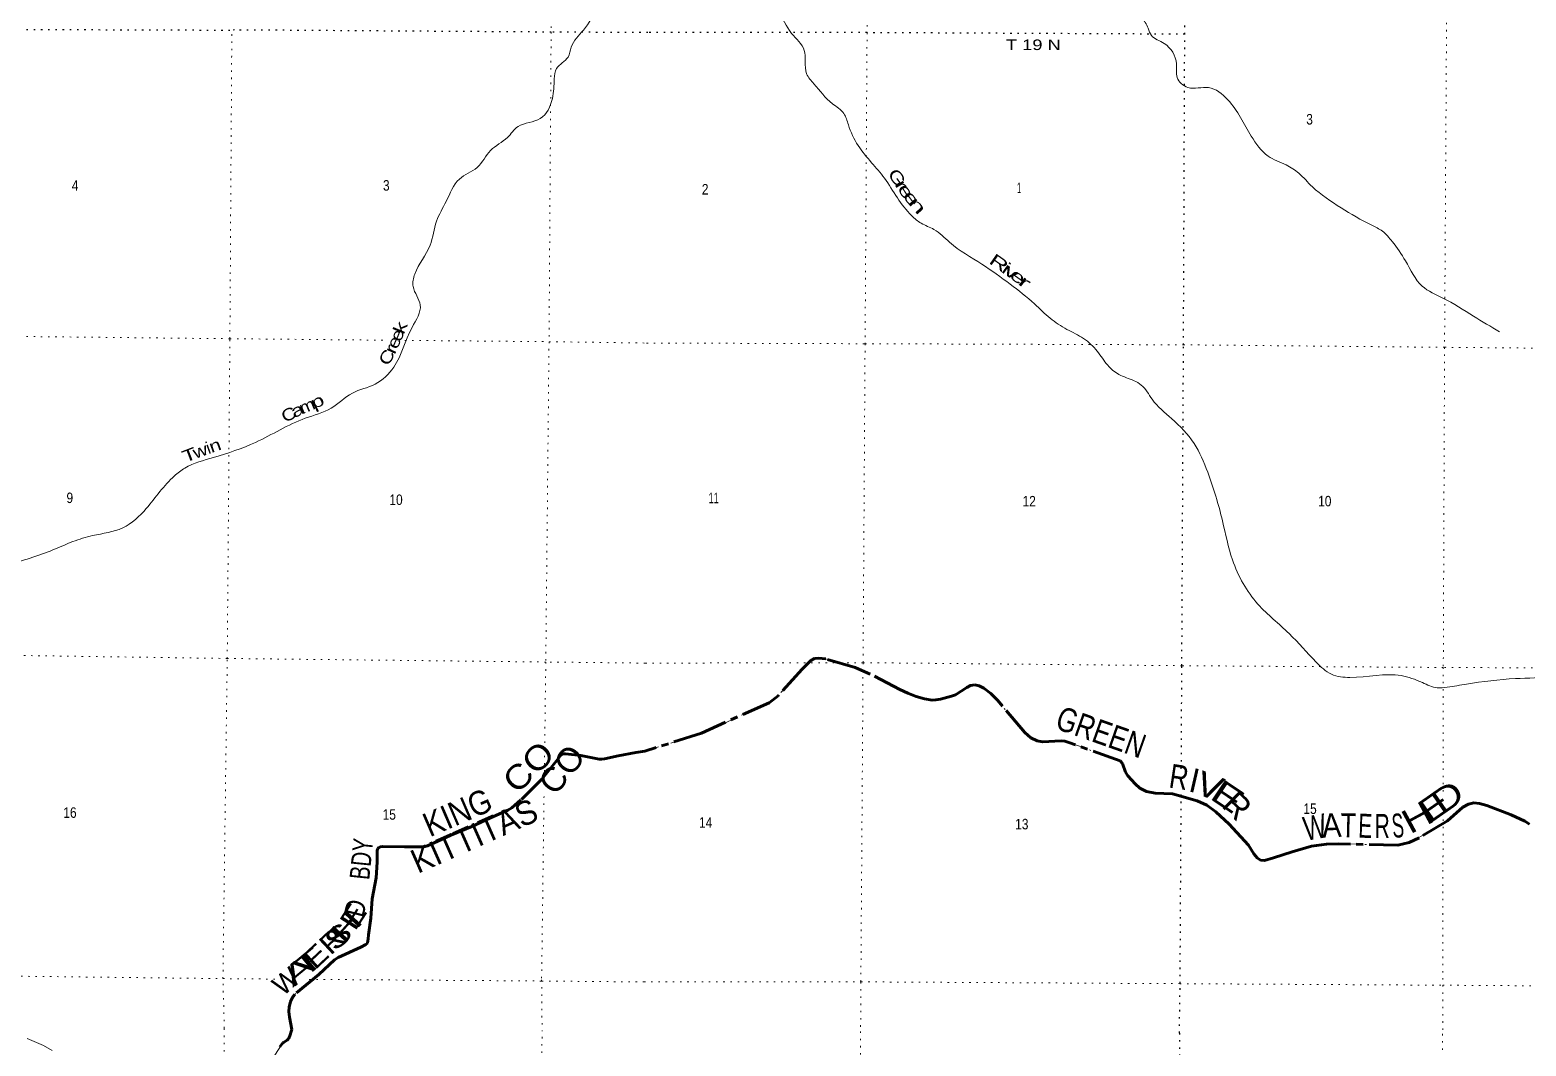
# Model space of a CAD drawing. Header units: feet. Extents: x -252966 to 4, y -183309 to 1368.
# Drawn here: x -104019 to -79123, y -137564 to -120662 of the extents above; entities that cross this region are included whole.
import ezdxf
from ezdxf.enums import TextEntityAlignment as Align

# ---------------------------------------------------------------- set-up
doc = ezdxf.new("R2010")
doc.units = ezdxf.units.FT
doc.header["$LTSCALE"] = 80
for name, pattern in [('DOT_DASHED', [7.7, 5, -1.2, 0.3, -1.2]), ('DOTTED', [1.5, 0.3, -1.2]), ('LONG_DASH_SHORT_DASH', [9.9, 6, -1.2, 1.5, -1.2])]:
    doc.linetypes.add(name, pattern=pattern)
for name, color, linetype, lineweight in [('11', 7, 'LONG_DASH_SHORT_DASH', 60), ('39', 7, 'Continuous', 13), ('41', 7, 'Continuous', 13), ('44', 7, 'DOT_DASHED', 13), ('6', 7, 'DOTTED', 25), ('7', 7, 'DOTTED', 13)]:
    doc.layers.add(name, color=color, linetype=linetype, lineweight=lineweight)
doc.layers.add('12', color=7, linetype='Continuous')

msp = doc.modelspace()

# ---------------------------------------------------------------- linework, layer by layer
at = {"layer": '11'}
for points in [[(-79369.63, -133719.3), (-79773.11, -133563.78), (-79894.93, -133529.15), (-79989.77, -133520.26), (-80082.08, -133540.65), (-80173.59, -133591.35), (-80432.06, -133815.38), (-80903.02, -134100.02), (-81070.2, -134176.94), (-81255.11, -134223.99), (-82252.04, -134199.32), (-82444.45, -134205.33), (-82694.37, -134239.2), (-83015.63, -134335.05), (-83324.28, -134433.7), (-83475.87, -134478.53), (-83542.26, -134471.95), (-83599.61, -134435.52), (-83655.24, -134368.2), (-83741.8, -134225.1), (-84064.41, -133871.81), (-84286.14, -133665.96), (-84435.47, -133558.12), (-84595.39, -133483.33), (-85006.06, -133371.38), (-85297.09, -133358.68), (-85436.97, -133330.47), (-85547.22, -133272.19), (-85628.28, -133203.23), (-85747.97, -133070.41), (-85786.3, -133009.11), (-85839.25, -132864.03), (-85876.13, -132820.53), (-86728.52, -132515.94), (-86795.58, -132494.11), (-86858.6, -132488.86), (-87169.02, -132502.3), (-87260.26, -132489.72), (-87361.62, -132439.71), (-87465.49, -132350.11), (-87912.42, -131818.12), (-88026.79, -131701.03), (-88148.14, -131610.28), (-88221.19, -131570.49), (-88297.76, -131555.91), (-88365.33, -131568.37), (-88430.97, -131599.75), (-88616.79, -131719.59), (-88681.19, -131746.46), (-88865.68, -131796.43), (-88943.72, -131807.78), (-89006.84, -131808.69), (-89135.1, -131787.66), (-89272.48, -131747.48), (-89412.69, -131691.72), (-89540.62, -131632.37), (-90038.66, -131376.43), (-90287.69, -131267.49), (-90776.51, -131124.5), (-90896.04, -131109.81), (-90962.93, -131120.25), (-91023, -131152.39), (-91169.63, -131296.82), (-91567.96, -131736.37), (-91720.16, -131853.07), (-92844.7, -132361.57), (-93784.79, -132657.76)], [(-93784.79, -132657.76), (-93937.28, -132683.85), (-94229.04, -132734.4), (-94458.88, -132787.29), (-94500.75, -132793.12), (-94524.76, -132793.51), (-94547.13, -132791.02), (-94850.05, -132728.53), (-95105.14, -132704.8), (-95152.48, -132705.19), (-95171.74, -132712.04), (-95185.68, -132726.45), (-95258.66, -132822.65), (-95499.8, -133123.17), (-95851.78, -133471.34), (-96001.45, -133599.46), (-96063.93, -133641.17), (-96352.48, -133766.88), (-96662.62, -133911.29), (-97013.77, -134055.44), (-97167.91, -134130.07), (-97404.81, -134232.54), (-97462.73, -134248.62), (-97784.33, -134252.66), (-98154.11, -134246.35), (-98182.94, -134252.44), (-98210.28, -134262.39), (-98227.68, -134279.8), (-98240.96, -134312.25), (-98238.19, -134503.55), (-98255.99, -134767.2), (-98322.57, -135115.12), (-98344.76, -135435.13), (-98383.05, -135712.64), (-98388.64, -135781.66), (-98399.69, -135845.54), (-98410.4, -135863.13), (-98428.41, -135876.19), (-98510.71, -135917.33), (-98887.08, -136093.85), (-98952.26, -136132.05), (-99211.11, -136374.08), (-99612.38, -136705.18), (-99643.64, -136745.9), (-99684.47, -136824.58), (-99705.04, -136914.66), (-99708.71, -136990.61), (-99700.13, -137085.83), (-99660.42, -137287.23)], [(-79066.48, -133873.83), (-79143.25, -133825.79), (-79369.63, -133719.3)], [(-99857.6, -137576.87), (-99828.52, -137534.53), (-99808.94, -137512.52), (-99796.47, -137502.64), (-99738.04, -137463.93), (-99719.54, -137447.1), (-99709.63, -137433.37), (-99701.54, -137413.19), (-99660.42, -137287.23)]]:
    msp.add_lwpolyline(points, dxfattribs=at)
at = {"layer": '39'}
for points in [[(-92154.22, -116185.93), (-91617.22, -116325.81), (-91156.88, -116486.23), (-90851.39, -116544.23), (-90627.94, -116861.84), (-90563.03, -117314.42), (-90438.14, -117551.67), (-89987.25, -118158.71), (-89536.78, -118451.92), (-89080.65, -118467.5), (-88349.24, -118488.8), (-87969.35, -118597.01), (-87826.57, -118687.38), (-87513.07, -118727.26), (-87217.32, -119010.58), (-86877.39, -119279.78), (-86573.66, -119524.87), (-86386.31, -119890.8), (-86235.22, -120188.38), (-85937.65, -120330.88), (-85521.56, -120459.16), (-85412.82, -120634.06), (-85356.4, -120752.69), (-85145.25, -120887.24), (-84939.85, -121227), (-84929.5, -121454.32), (-84750.45, -121619.08), (-84406.86, -121620.71), (-84085.1, -121825.54), (-83694.49, -122428.64), (-83416.77, -122760.27), (-83113.17, -122906.78), (-82904.02, -123047.37), (-82678.68, -123270.42), (-82202.01, -123619.93), (-81691.27, -123911.06), (-81514.32, -124009.44), (-81349.33, -124182.27), (-81129.88, -124503.9), (-80850.03, -124924.05), (-80506.18, -125122.83), (-79997.43, -125422.01), (-79565.08, -125685.06)], [(-109388.54, -131525.96), (-108745.44, -131197.71), (-108151.14, -130961.79), (-107488.27, -130684), (-106704.86, -130413.01), (-106016.58, -130248.16), (-105118.22, -129911.44), (-104394.72, -129579.66), (-103637.46, -129312.54), (-103305.02, -129173.65), (-102974.82, -129073.01), (-102473.66, -128945.26), (-102081.76, -128621.47), (-101614.14, -128080.66), (-101438.5, -127950.86), (-100961.12, -127772.61), (-100264.26, -127523.23), (-99435.82, -127121.63), (-99004.73, -126953.15), (-98653.49, -126703.62), (-98272.76, -126554.97), (-97963.51, -126270.94), (-97659.9, -125610.3), (-97522.9, -125236.58), (-97641.53, -124931.75), (-97614.08, -124722.48), (-97359.86, -124244.78), (-97252.82, -123842.69), (-97091.99, -123515.44), (-96872.6, -123142.24), (-96575.98, -122948.76), (-96353.14, -122666.2), (-96074.48, -122452.47), (-95894.47, -122268.32), (-95525.91, -122137.72), (-95324.84, -121802.67), (-95292.63, -121476.63), (-95255.36, -121303.67), (-95063.26, -121113.56), (-95009.96, -120948.76), (-94809.23, -120666.07), (-94609.91, -120288.72), (-94661.69, -119899.72), (-95073.41, -119548.75), (-95459.68, -119302.66), (-95679.59, -119124.06), (-96359.02, -118843.91), (-96613.76, -118771.83), (-96893.64, -118544.53), (-97095.22, -118327.79), (-97248.74, -117821.35), (-97369.9, -117597.06), (-97402.61, -117369.29), (-97286.8, -117168.63), (-97149.27, -117028.53), (-97175.26, -116692.06), (-97230.96, -116475.49)], [(-93725.1, -117523.91), (-93431.87, -117617.43), (-93168.47, -117753.93), (-92969.27, -117968.96), (-92713.69, -118264.41), (-92472.35, -118437.15), (-92208.76, -118716.49), (-92117.95, -119010.1), (-92117.56, -119301.81), (-92047.03, -119454.63), (-92006.59, -119641.68), (-91863.67, -119838.67), (-91750.8, -120096.05), (-91575.66, -120343.3), (-91344.09, -120719.24), (-91132.74, -121002.67), (-91116.43, -121179.69), (-91094.04, -121392.91), (-90973.26, -121557.74), (-90665.4, -121889.33), (-90474.3, -122052.07), (-90399.7, -122239.08), (-90236.49, -122584.93), (-90013.08, -122870.35), (-89799.75, -123127.61), (-89584.32, -123455.29), (-89346.83, -123750.75), (-89187.92, -123877.32), (-88974.8, -123981.69), (-88715.32, -124194.64), (-88176.34, -124560.18), (-87707.74, -124891.59), (-87301.42, -125219.05), (-87041.91, -125458.16), (-86762.37, -125642.93), (-86484.88, -125795.51), (-86257.55, -126006.49), (-86084.44, -126239.66), (-85897.37, -126392.34), (-85646.07, -126496.67), (-85525.42, -126568.96), (-85344.27, -126806.14), (-85020.34, -127127.66), (-84648.07, -127539.65), (-84420.38, -128018.2), (-84174.17, -128828.67), (-84008.54, -129476.28), (-83831.19, -129870.39), (-83583.59, -130214.12), (-83064.54, -130704.41), (-82615.83, -131178.68), (-82360.39, -131379.57), (-82052.9, -131433.54), (-81198.99, -131402.4), (-80847.22, -131518.68), (-80601.97, -131604.91), (-80433.2, -131594.66), (-80113.8, -131544), (-79300.16, -131452.55), (-78671.33, -131395.51), (-78249.63, -131213.97), (-77854.09, -130998.26), (-77520.64, -130931.49), (-77257.49, -130880.9), (-76851.9, -130673.23), (-76522.66, -130465.64), (-76179.25, -130332.47), (-75966.29, -130314.12)]]:
    msp.add_spline(points, degree=3, dxfattribs=at)
at = {"layer": '44'}
for points in [[(-79104.68, -133848.27), (-79296.98, -133751.68), (-79520.47, -133656.71), (-79828.4, -133545.91), (-79925.26, -133523.99), (-80028.28, -133524.28), (-80105.38, -133551.06), (-80204.92, -133614.4), (-80463.19, -133839.37), (-80732.4, -134001.46), (-81042.3, -134166.06), (-81164.64, -134206.74), (-81284.79, -134227.04), (-82097.24, -134200.89), (-82342, -134200.74), (-82551.67, -134214.51), (-82798.28, -134265.67), (-83283.29, -134422.31), (-83491.22, -134480.06), (-83560.64, -134463.44), (-83626.52, -134407.16), (-83775.41, -134180.01), (-84208.65, -133732.45), (-84398.98, -133580.99), (-84529.49, -133510.02), (-84641.44, -133467.16), (-84947.61, -133381.98), (-85059.67, -133366.33), (-85290.35, -133359.23), (-85409.86, -133339.13), (-85500.33, -133301.8), (-85584.9, -133242.9), (-85763.66, -133051.13), (-85840.28, -132862.16), (-85894.52, -132810.6), (-86780.96, -132497.96), (-86855.13, -132488.79), (-87050.81, -132500.23), (-87166.73, -132502.36), (-87255.63, -132490.99), (-87366.67, -132436.27), (-87468.89, -132346.5), (-87983.04, -131740.67), (-88084.39, -131655.35), (-88171.32, -131594.88), (-88200.39, -131579.1), (-88248.15, -131562.3), (-88293.07, -131556), (-88321.2, -131557.32), (-88363.83, -131567.85), (-88427.47, -131597.72), (-88555.76, -131682.91), (-88656.96, -131738.08), (-88871.94, -131797.67), (-88934.27, -131806.94), (-89002.22, -131808.93), (-89078.26, -131799.31), (-89228.24, -131762.14), (-89376.56, -131707.29), (-89602.48, -131601.73), (-90037.06, -131377.21), (-90237.01, -131286.95), (-90362.8, -131241.64), (-90721.6, -131138.67), (-90800.04, -131119.46), (-90875.15, -131109.98), (-90947.03, -131115.92), (-91009.73, -131142.6), (-91087.05, -131210.19), (-91252.5, -131389.64), (-91566.5, -131734.93), (-91704.82, -131844.4), (-92628.81, -132270.1), (-92972.56, -132406.12), (-93784.79, -132657.76)], [(-93784.79, -132657.76), (-93937.28, -132683.85), (-94229.04, -132734.4), (-94458.88, -132787.29), (-94500.75, -132793.12), (-94524.76, -132793.51), (-94547.13, -132791.02), (-94850.05, -132728.53), (-95105.14, -132704.8), (-95152.48, -132705.19), (-95171.74, -132712.04), (-95185.68, -132726.45), (-95258.66, -132822.65), (-95499.8, -133123.17), (-95851.78, -133471.34), (-96001.45, -133599.46), (-96063.93, -133641.17), (-96352.48, -133766.88), (-96662.62, -133911.29), (-97013.77, -134055.44), (-97167.91, -134130.07), (-97404.81, -134232.54), (-97462.73, -134248.62), (-97784.33, -134252.66), (-98154.11, -134246.35), (-98182.94, -134252.44), (-98210.28, -134262.39), (-98227.68, -134279.8), (-98240.96, -134312.25), (-98238.19, -134503.55), (-98255.99, -134767.2), (-98322.57, -135115.12), (-98344.76, -135435.13), (-98383.05, -135712.64), (-98388.64, -135781.66), (-98399.69, -135845.54), (-98410.4, -135863.13), (-98428.41, -135876.19), (-98510.71, -135917.33), (-98887.08, -136093.85), (-98952.26, -136132.05), (-99211.11, -136374.08), (-99612.38, -136705.18), (-99643.64, -136745.9), (-99684.47, -136824.58), (-99705.04, -136914.66), (-99708.71, -136990.61), (-99700.13, -137085.83), (-99660.42, -137287.23)], [(-99992.93, -137790.85), (-99834.61, -137542.98), (-99808.8, -137512.39), (-99794.2, -137501.01), (-99732.26, -137459.32), (-99715.87, -137442.68), (-99707.78, -137429.91), (-99700.02, -137408.52), (-99688.23, -137372.41), (-99660.42, -137287.23)], [(-104064.46, -137438.23), (-103795.22, -137553.03), (-103646.46, -137638.5)]]:
    msp.add_lwpolyline(points, dxfattribs=at)
at = {"layer": '6'}
for points in [[(-84859.5, -132951.07), (-84850.07, -131237.55), (-84823.07, -125900.25), (-84801.87, -120733.96), (-84778.92, -118372.09), (-84758.74, -115434.86), (-84763.91, -113083.09), (-84737.64, -110194.14), (-84722.78, -107794.06), (-84716.6, -104909.15), (-84700.74, -103456.19)], [(-93735.47, -120706.62), (-95345.97, -120698.96), (-100612.54, -120663.22), (-100690.96, -120670.79), (-105887.33, -120653.06), (-105979.83, -120662.55), (-111232.43, -120639.72), (-111304.74, -120635.24), (-116386.64, -120629.58), (-116563.51, -120634.52), (-121703.18, -120549.96), (-121874.05, -120558.96), (-124980.34, -120554.03)], [(-84801.87, -120733.96), (-90088.31, -120707.76), (-93735.47, -120706.62)], [(-84891.83, -137347.19), (-84879.15, -136522.54), (-84861.72, -133355.08)], [(-84891.83, -137347.19), (-84881.11, -141909.44), (-84915.29, -147196.21), (-84935.41, -152499.07)]]:
    msp.add_lwpolyline(points, dxfattribs=at)
at = {"layer": '7'}
for points in [[(-95260.61, -91486.81), (-95260.21, -94217.6), (-95265.82, -99532.07), (-95261.12, -104804.31), (-95272.77, -110120.76), (-95290.49, -115443.2), (-95345.97, -120698.96), (-95380.67, -125848.11), (-95434.6, -131176.37), (-95460.48, -133138.49)], [(-80369.68, -98877.35), (-80375.8, -102482.04), (-80384.74, -107801.21), (-80407.81, -113076.14), (-80432.84, -118383.26), (-80478.96, -125941.59), (-80499.95, -131266.81), (-80503.96, -133373.44)], [(-90007.59, -103157.74), (-90011.13, -104840.72), (-90036.15, -110159.91), (-90041.15, -115420.73), (-90088.31, -120707.76), (-90121.56, -125882.11), (-90154.63, -131187.23), (-90191.71, -136498.39), (-90195.79, -137321.77)], [(-100783.86, -137270.69), (-100807.19, -136443.12), (-100735.19, -131116.99), (-100691.38, -125798.73), (-100658.8, -120667.69)], [(-125008.5, -125671.73), (-121926.31, -125625.44), (-116611.19, -125612.41), (-111322.73, -125683.8), (-105996, -125741.34), (-100691.38, -125798.73), (-98069.04, -125823.11)], [(-97778.02, -125825.82), (-95380.67, -125848.11), (-93756.79, -125870.44)], [(-93756.79, -125870.44), (-90121.56, -125882.11), (-84823.07, -125900.25), (-80478.96, -125941.59), (-75162.35, -125987.87), (-69867.86, -126022.1), (-64462.86, -126062.25), (-62504.83, -126050.11)], [(-93778.75, -131194.66), (-95434.6, -131176.37), (-100735.19, -131116.99), (-106039.7, -131041.47), (-111340.36, -130992.15), (-116667.1, -130936.63), (-121984.45, -130983.88), (-125037.88, -131011.73)], [(-75775.49, -131288.27), (-80499.95, -131266.81), (-84850.07, -131237.55), (-90154.63, -131187.23), (-93778.75, -131194.66)], [(-95464.06, -133410.48), (-95504.34, -136464.26), (-95495.86, -137305.11)], [(-80504.36, -133795.83), (-80506.93, -136551.78), (-80510.62, -137363.12)], [(-116684.99, -136285.26), (-111317.93, -136320.89), (-106085.66, -136379.85), (-100807.19, -136443.12), (-99887.44, -136450.98)], [(-99371.21, -136455.39), (-95500.44, -136482.41), (-93800.64, -136497.83)], [(-93800.64, -136497.83), (-90187.69, -136496.37), (-84883.16, -136526.57), (-80506.93, -136551.78), (-75202.39, -136590.03), (-69905.89, -136620.24), (-64450.65, -136662.33), (-62534.03, -136666.82)], [(-100783.86, -137270.69), (-100838.71, -141706.37), (-100827, -147022.33), (-100869.38, -152321.69)], [(-95538, -144287.09), (-95535.85, -141756.44), (-95495.86, -137305.11)], [(-90195.79, -137321.77), (-90194.1, -141857.23), (-90214.24, -147180.22), (-90258.45, -152450.88)], [(-80510.62, -137363.12), (-80522.58, -141902.61), (-80548.75, -147241.68), (-80564.84, -152528.45)]]:
    msp.add_lwpolyline(points, dxfattribs=at)

# ---------------------------------------------------------------- texts
at = {"layer": '12'}
for s, rotation, width, p in [('CO', 44.688, 1.15, (-95911.37, -133386.7)), ('CO', 51.256, 1.05, (-95277.71, -133416.04)), ('KING', 23.391, 0.9, (-97364.75, -134093.79)), ('KITTITAS', 23.891, 0.95, (-97563.88, -134701.06))]:
    msp.add_text(s, height=400, rotation=rotation, dxfattribs=dict(at, width=width)).set_placement(p)
at = {"layer": '41'}
for s, rotation, width, p in [('G', 305.729, 1.4, (-89670.76, -123176.59)), ('r', 302.139, 1.75, (-89597.32, -123293.65)), ('e', 302.906, 1.6, (-89525.93, -123399.49)), ('e', 306.861, 1.7, (-89427.85, -123523.73)), ('n', 310.714, 1.95, (-89326.32, -123646.15)), ('R', 325.052, 1.6, (-87949.7, -124619.58)), ('i', 324.409, 1.5, (-87828.63, -124706.69)), ('v', 324.409, 1.8, (-87740.92, -124769.46)), ('e', 324.409, 1.65, (-87635.9, -124844.62)), ('r', 322.093, 1.95, (-87523.49, -124933.67)), ('k', 67.23, 1.45, (-97764, -125651.61)), ('e', 67.23, 1.25, (-97816.41, -125776.49)), ('r', 65.524, 1.5, (-97922.64, -126014.03)), ('e', 65.524, 1.3, (-97871.88, -125899.24)), ('C', 62.159, 1.3, (-97993.57, -126152.87)), ('C', 27.174, 1.25, (-99666.3, -127145.4)), ('a', 25.616, 1.45, (-99526.89, -127076.58)), ('m', 22.466, 1.15, (-99369.57, -127007.67)), ('p', 26.007, 1.45, (-99192.89, -126929.08)), ('T', 20.877, 1.45, (-101330.12, -127823.9)), ('w', 20.073, 1.25, (-101152.13, -127757.23)), ('n', 19.517, 1.3, (-100906.6, -127668.41))]:
    msp.add_text(s, height=200, rotation=rotation, dxfattribs=dict(at, width=width)).set_placement(p, align=Align.CENTER)
msp.add_text('i', height=200, rotation=20.073, dxfattribs=at).set_placement((-101018.26, -127708.32), align=Align.CENTER)
at = {"layer": '44', "width": 0.8}
msp.add_text('GREEN', height=400, rotation=340.537, dxfattribs=at).set_placement((-86978.16, -132276.31))
at = {"layer": '44'}
for s, height, rotation, width, p in [('R', 400, 351.391, 0.8, (-84927.45, -133285.52)), ('V', 400, 339.03, 1.2, (-84456.91, -133424.64)), ('E', 400, 326.033, 1.4, (-84199.17, -133576.66)), ('E', 400, 34.877, 1.45, (-80534.01, -133736.96)), ('D', 400, 34.877, 1.3, (-80316.73, -133585.59)), ('A', 400, 3.135, 0.9, (-82348.15, -134091.35)), ('T', 400, 358.579, 0.8, (-82085.95, -134093.08)), ('S', 400, 5.259, 0.55, (-81238.34, -134095.93)), ('H', 400, 28.46, 1.25, (-80839.09, -133932.4)), ('W', 400, 10.219, 0.75, (-82601.25, -134119.38)), ('E', 400, 358.391, 0.65, (-81803.46, -134100.93)), ('R', 400, 359.93, 0.65, (-81516.8, -134103.59)), ('BDY', 330.5, 84.167, 0.75, (-98338.25, -134469.37)), ('E', 330.5, 57.144, 1.35, (-98502.15, -135499.28)), ('D', 330.5, 76.033, 0.85, (-98441.32, -135308.66)), ('H', 330.5, 48.188, 1.6, (-98630.79, -135687.81)), ('ER', 330.5, 43.077, 1.2, (-99006.12, -136056.23)), ('S', 330.5, 41.346, 1.45, (-98781.61, -135861.54)), ('T', 330.5, 39.527, 1.8, (-99283.1, -136307.49)), ('A', 330.5, 39.527, 1.75, (-99445.69, -136431.94))]:
    msp.add_text(s, height=height, rotation=rotation, dxfattribs=dict(at, width=width)).set_placement(p, align=Align.CENTER)
for s, height, rotation, p in [('I', 400, 347.049, (-84684.78, -133340.5)), ('R', 400, 316.2, (-84064.81, -133710.72)), ('W', 330.5, 39.527, (-99651.33, -136613.27))]:
    msp.add_text(s, height=height, rotation=rotation, dxfattribs=at).set_placement(p, align=Align.CENTER)
at = {"layer": '6', "width": 1.3}
msp.add_text('T 19 N', height=175, rotation=359.716, dxfattribs=at).set_placement((-87778.94, -120994.21))
at = {"layer": '7'}
for s, width, p in [('3', 0.85, (-82780.39, -122235.78)), ('4', 0.85, (-103321.7, -123336.31)), ('3', 0.85, (-98143.81, -123335.65)), ('2', 0.85, (-92838.33, -123400.72)), ('1', 0.4, (-87591.22, -123376.58)), ('9', 0.85, (-103410.41, -128532.43)), ('10', 0.85, (-98037.39, -128564.38)), ('11', 0.65, (-92726.04, -128534.59)), ('12', 0.85, (-87501.39, -128588.98)), ('10', 0.85, (-82582.83, -128586.97)), ('16', 0.85, (-103462.79, -133768.22)), ('15', 0.85, (-98149.97, -133799.49)), ('15', 0.85, (-82827.44, -133703.71)), ('14', 0.85, (-92884.72, -133933.09)), ('13', 0.85, (-87624.45, -133959.83))]:
    msp.add_text(s, height=175, dxfattribs=dict(at, width=width)).set_placement(p)

doc.saveas('drawing.dxf')
